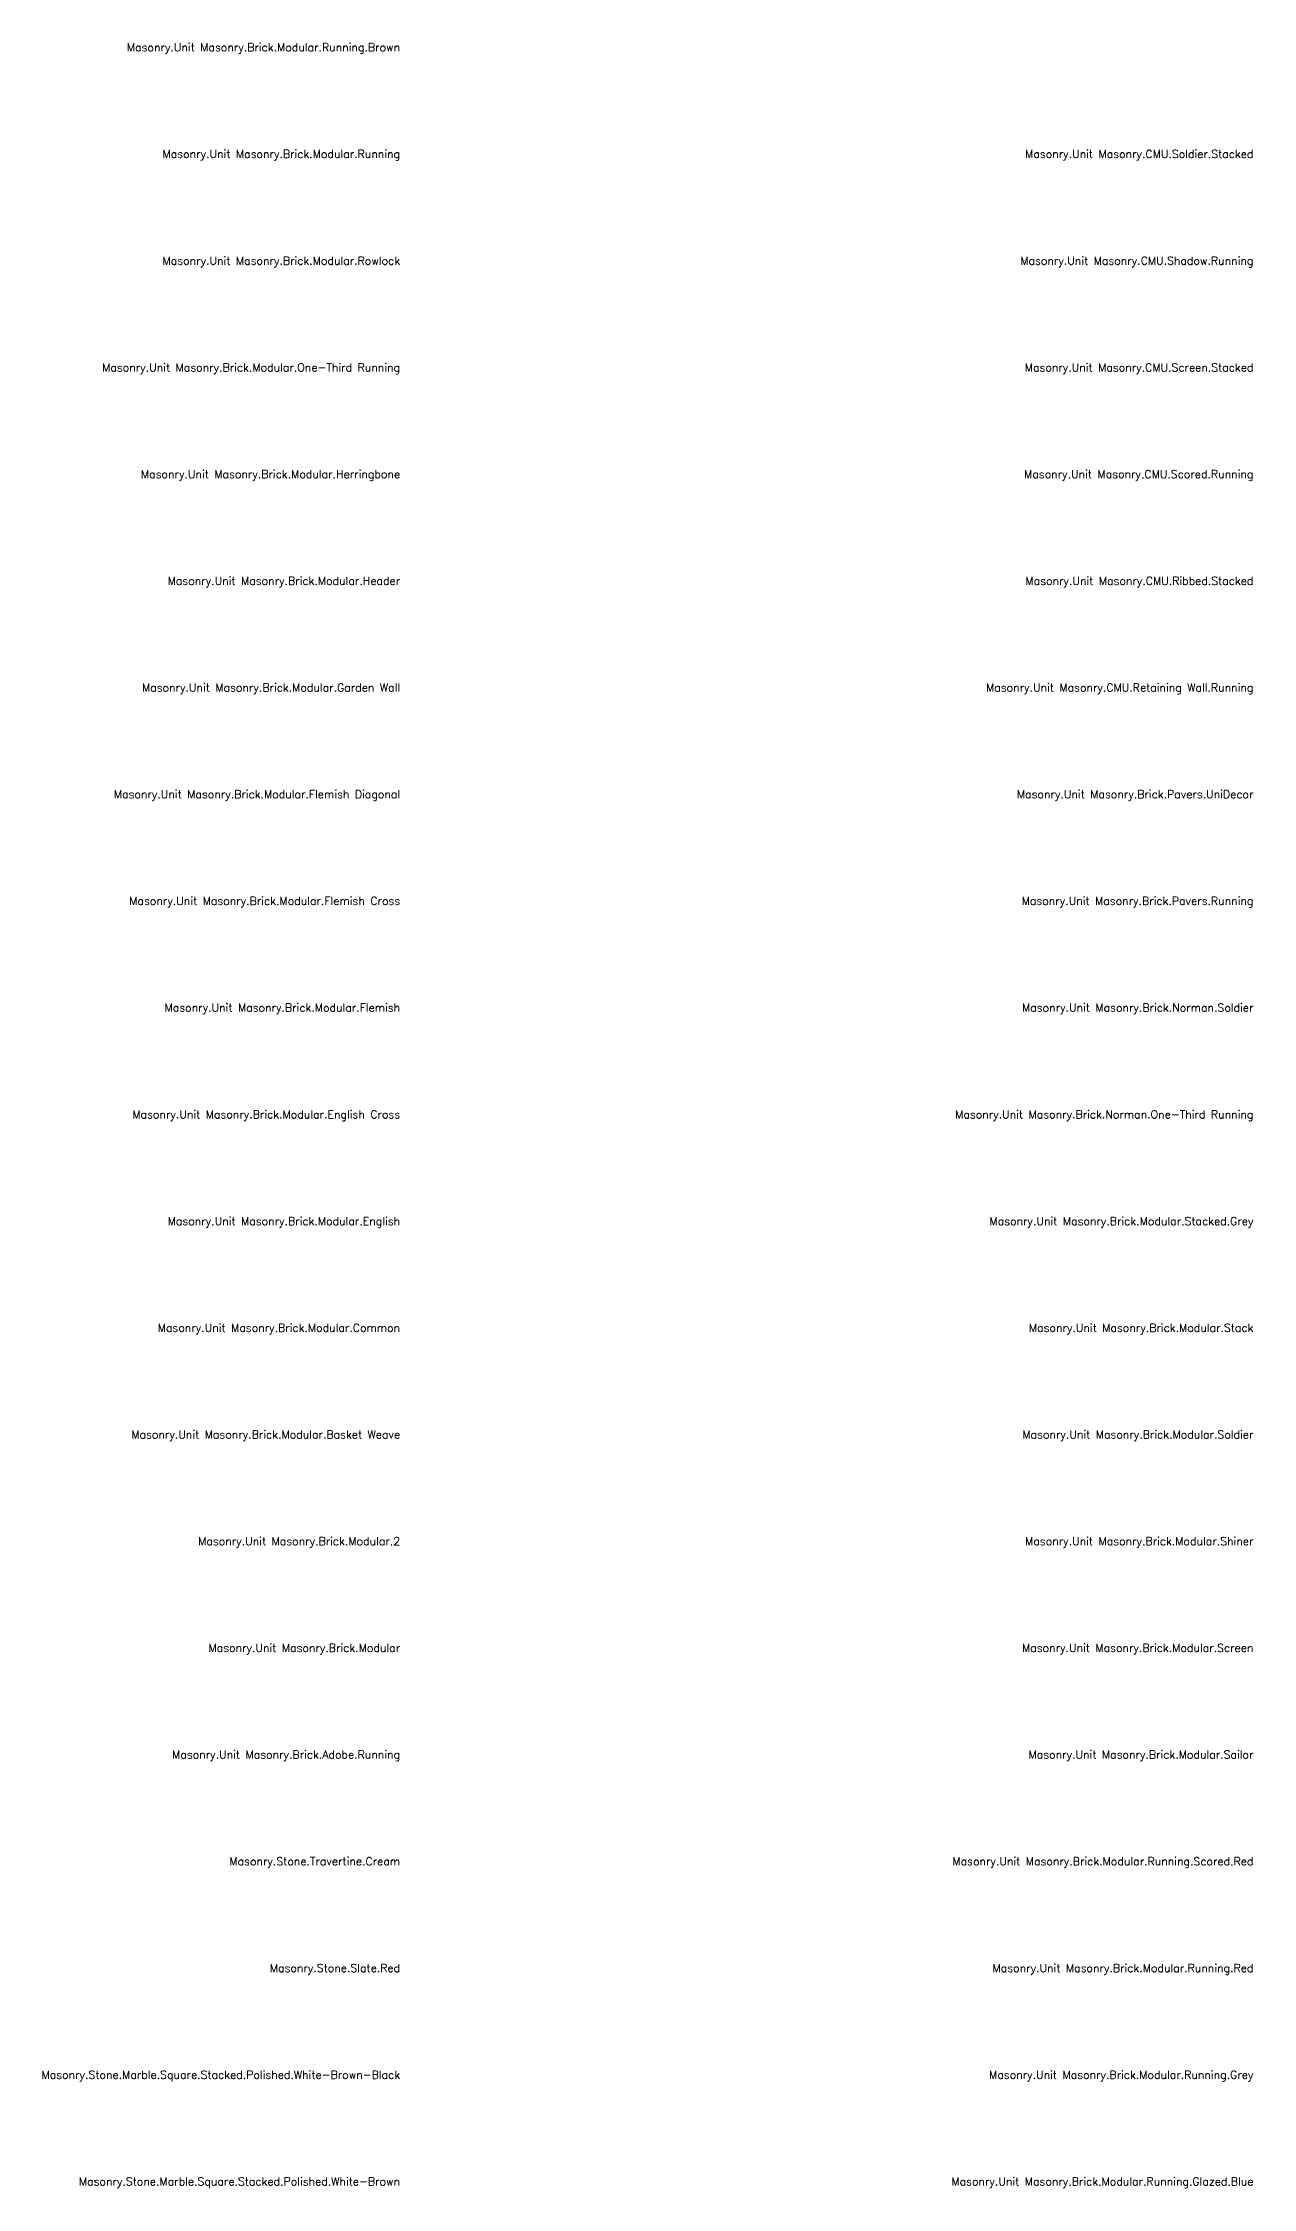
# Model space of a CAD drawing. Header units: millimetres. Extents: x -11210 to 143985, y 1425 to 64736.
# Drawn here: x 61947 to 95985, y 1425 to 61736 of the extents above; entities that cross this region are included whole.
import ezdxf
from ezdxf.enums import TextEntityAlignment as Align

# ---------------------------------------------------------------- set-up
doc = ezdxf.new("R2010")
doc.units = ezdxf.units.MM
doc.header["$LTSCALE"] = 0.5
doc.styles.add('RomanS', font='romans.shx')

msp = doc.modelspace()

# ---------------------------------------------------------------- texts
at = {"style": 'RomanS'}
for s, p in [('Masonry.Unit Masonry.Brick.Modular.Running.Brown', (71995, 61500)), ('Masonry.Unit Masonry.Brick.Modular.Running', (71995, 58500)), ('Masonry.Unit Masonry.CMU.Soldier.Stacked', (95995, 58500)), ('Masonry.Unit Masonry.Brick.Modular.Rowlock', (71995, 55500)), ('Masonry.Unit Masonry.CMU.Shadow.Running', (95995, 55500)), ('Masonry.Unit Masonry.Brick.Modular.One-Third Running', (71995, 52500)), ('Masonry.Unit Masonry.CMU.Screen.Stacked', (95995, 52500)), ('Masonry.Unit Masonry.Brick.Modular.Herringbone', (71995, 49500)), ('Masonry.Unit Masonry.CMU.Scored.Running', (95995, 49500)), ('Masonry.Unit Masonry.Brick.Modular.Header', (71995, 46500)), ('Masonry.Unit Masonry.CMU.Ribbed.Stacked', (95995, 46500)), ('Masonry.Unit Masonry.Brick.Modular.Garden Wall', (71995, 43500)), ('Masonry.Unit Masonry.CMU.Retaining Wall.Running', (95995, 43500)), ('Masonry.Unit Masonry.Brick.Modular.Flemish Diagonal', (71995, 40500)), ('Masonry.Unit Masonry.Brick.Pavers.UniDecor', (95995, 40500)), ('Masonry.Unit Masonry.Brick.Modular.Flemish Cross', (71995, 37500)), ('Masonry.Unit Masonry.Brick.Pavers.Running', (95995, 37500)), ('Masonry.Unit Masonry.Brick.Modular.Flemish', (71995, 34500)), ('Masonry.Unit Masonry.Brick.Norman.Soldier', (95995, 34500)), ('Masonry.Unit Masonry.Brick.Modular.English Cross', (71995, 31500)), ('Masonry.Unit Masonry.Brick.Norman.One-Third Running', (95995, 31500)), ('Masonry.Unit Masonry.Brick.Modular.English', (71995, 28500)), ('Masonry.Unit Masonry.Brick.Modular.Stacked.Grey', (95995, 28500)), ('Masonry.Unit Masonry.Brick.Modular.Common', (71995, 25500)), ('Masonry.Unit Masonry.Brick.Modular.Stack', (95995, 25500)), ('Masonry.Unit Masonry.Brick.Modular.Basket Weave', (71995, 22500)), ('Masonry.Unit Masonry.Brick.Modular.Soldier', (95995, 22500)), ('Masonry.Unit Masonry.Brick.Modular.2', (71995, 19500)), ('Masonry.Unit Masonry.Brick.Modular.Shiner', (95995, 19500)), ('Masonry.Unit Masonry.Brick.Modular', (71995, 16500)), ('Masonry.Unit Masonry.Brick.Modular.Screen', (95995, 16500)), ('Masonry.Unit Masonry.Brick.Adobe.Running', (71995, 13500)), ('Masonry.Unit Masonry.Brick.Modular.Sailor', (95995, 13500)), ('Masonry.Stone.Travertine.Cream', (71995, 10500)), ('Masonry.Unit Masonry.Brick.Modular.Running.Scored.Red', (95995, 10500)), ('Masonry.Stone.Slate.Red', (71995, 7500)), ('Masonry.Unit Masonry.Brick.Modular.Running.Red', (95995, 7500)), ('Masonry.Stone.Marble.Square.Stacked.Polished.White-Brown-Black', (71995, 4500)), ('Masonry.Unit Masonry.Brick.Modular.Running.Grey', (95995, 4500)), ('Masonry.Stone.Marble.Square.Stacked.Polished.White-Brown', (71995, 1500)), ('Masonry.Unit Masonry.Brick.Modular.Running.Glazed.Blue', (95995, 1500))]:
    msp.add_text(s, height=225, dxfattribs=at).set_placement(p, align=Align.RIGHT)

doc.saveas('drawing.dxf')
